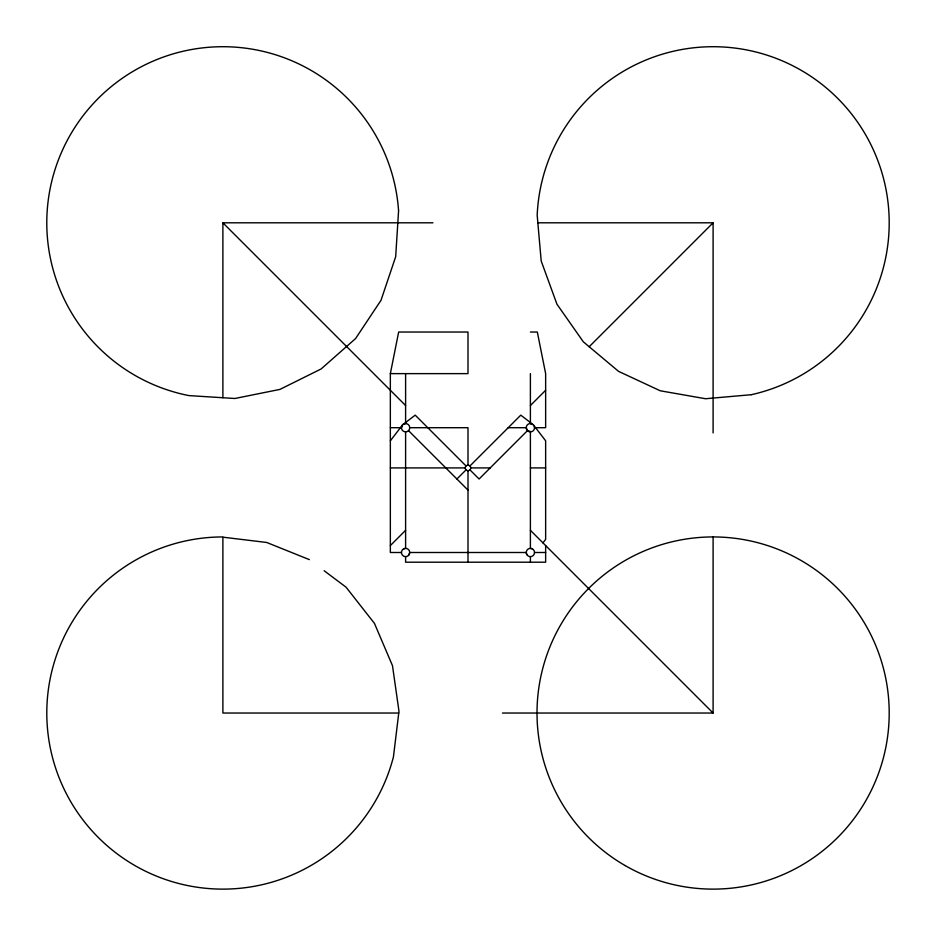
<?xml version="1.0" encoding="UTF-8"?>
<svg xmlns="http://www.w3.org/2000/svg" width="936" height="936" viewBox="0 0 936 936"><rect width="100%" height="100%" fill="white"/><g stroke="black" fill="none" stroke-linecap="round" stroke-linejoin="round"><path stroke-width="1.4" d="M390.347 373.628L398.666 332.034L468 332.034L468 373.628L390.347 373.628L390.347 552.497L401.439 552.497M402 425.623L401.439 427.705L390.347 427.705M390.347 440.809L402.655 424.768L415.21 415.139L466.034 465.952M408.541 555.446L409.757 552.497A4.165 4.165 0 0 0 403.521 548.894A4.165 4.165 0 0 0 403.521 556.101A4.165 4.165 0 0 0 409.757 552.497L526.231 552.497L526.793 554.58M542.962 542.892L545.641 539.393L545.641 440.809L533.333 424.768L529.589 423.622A4.165 4.165 0 0 0 526.243 427.424L527.26 430.443L531.192 431.788A4.165 4.165 0 0 0 534.538 427.998L534.128 425.88M390.347 545.571L405.604 530.314M456.908 479.01L466.034 469.884M469.954 465.952L520.779 415.139L532.584 424.195M530.396 405.522L545.641 390.277M589.177 346.741L713.103 222.803L537.849 222.803M527.471 430.63L479.092 479.01L469.954 469.884M468 465.145L468 427.705L409.757 427.705A4.165 4.165 0 0 1 403.521 431.309A4.165 4.165 0 0 1 403.521 424.102L405.604 423.552L405.604 373.628M403.521 548.894L405.604 548.344L405.604 431.87M222.885 397.741L222.885 222.803L432.959 222.803M530.396 332.034L537.322 332.034L545.641 373.628L545.641 427.705L534.526 427.705M508.201 427.705L526.254 427.705M390.347 467.918L465.227 467.918M470.773 467.918A2.773 2.773 0 0 0 466.608 465.52A2.773 2.773 0 0 0 466.608 470.317A2.773 2.773 0 0 0 470.773 467.918L490.183 467.918M530.396 467.918L545.641 467.918M534.55 552.497A4.165 4.165 0 0 0 528.313 548.894A4.165 4.165 0 0 0 528.313 556.101A4.165 4.165 0 0 0 534.55 552.497L545.641 552.497M398.748 713.033L222.885 713.033L222.885 537.17M502.445 713.033L713.103 713.033L713.103 536.936M309.336 559.623L266.69 542.47L221.048 536.948A176.097 176.097 0 0 0 47.315 699.508A176.097 176.097 0 0 0 194.115 886.755A176.097 176.097 0 0 0 393.448 756.826L398.97 711.196L392.488 665.683L374.459 623.399L346.098 587.223L324.149 570.738M532.467 548.894L530.396 548.344L530.396 431.835M222.885 222.803L405.604 405.522M530.396 530.314L713.103 713.033M408.541 430.654L468 490.101M713.103 222.803L713.103 432.935M545.641 545.571L545.641 562.208L405.604 562.208L405.604 556.663M530.396 373.628L530.396 423.575M530.396 556.663L530.396 562.208M468 470.691L468 562.208M403.521 424.102A4.165 4.165 0 0 1 409.757 427.705M530.104 431.859A4.165 4.165 0 0 1 526.313 428.512M398.572 210.834L395.682 256.721L381.01 300.28L355.575 338.575L321.095 368.971L279.911 389.411L234.854 398.49L188.967 395.6A176.097 176.097 0 0 1 47.783 204.083A176.097 176.097 0 0 1 226.278 46.742A176.097 176.097 0 0 1 398.572 210.834M751.327 394.7L705.533 398.736L660.254 390.78L618.579 371.381L583.35 341.851L556.955 304.212L541.207 261.027L537.182 215.233A176.097 176.097 0 0 1 705.323 46.882A176.097 176.097 0 0 1 887.679 199.719A176.097 176.097 0 0 1 751.327 394.7M625.061 865.531A176.097 176.097 0 0 0 889.2 713.033A176.097 176.097 0 0 0 625.061 560.524A176.097 176.097 0 0 0 625.061 865.531"/></g></svg>
